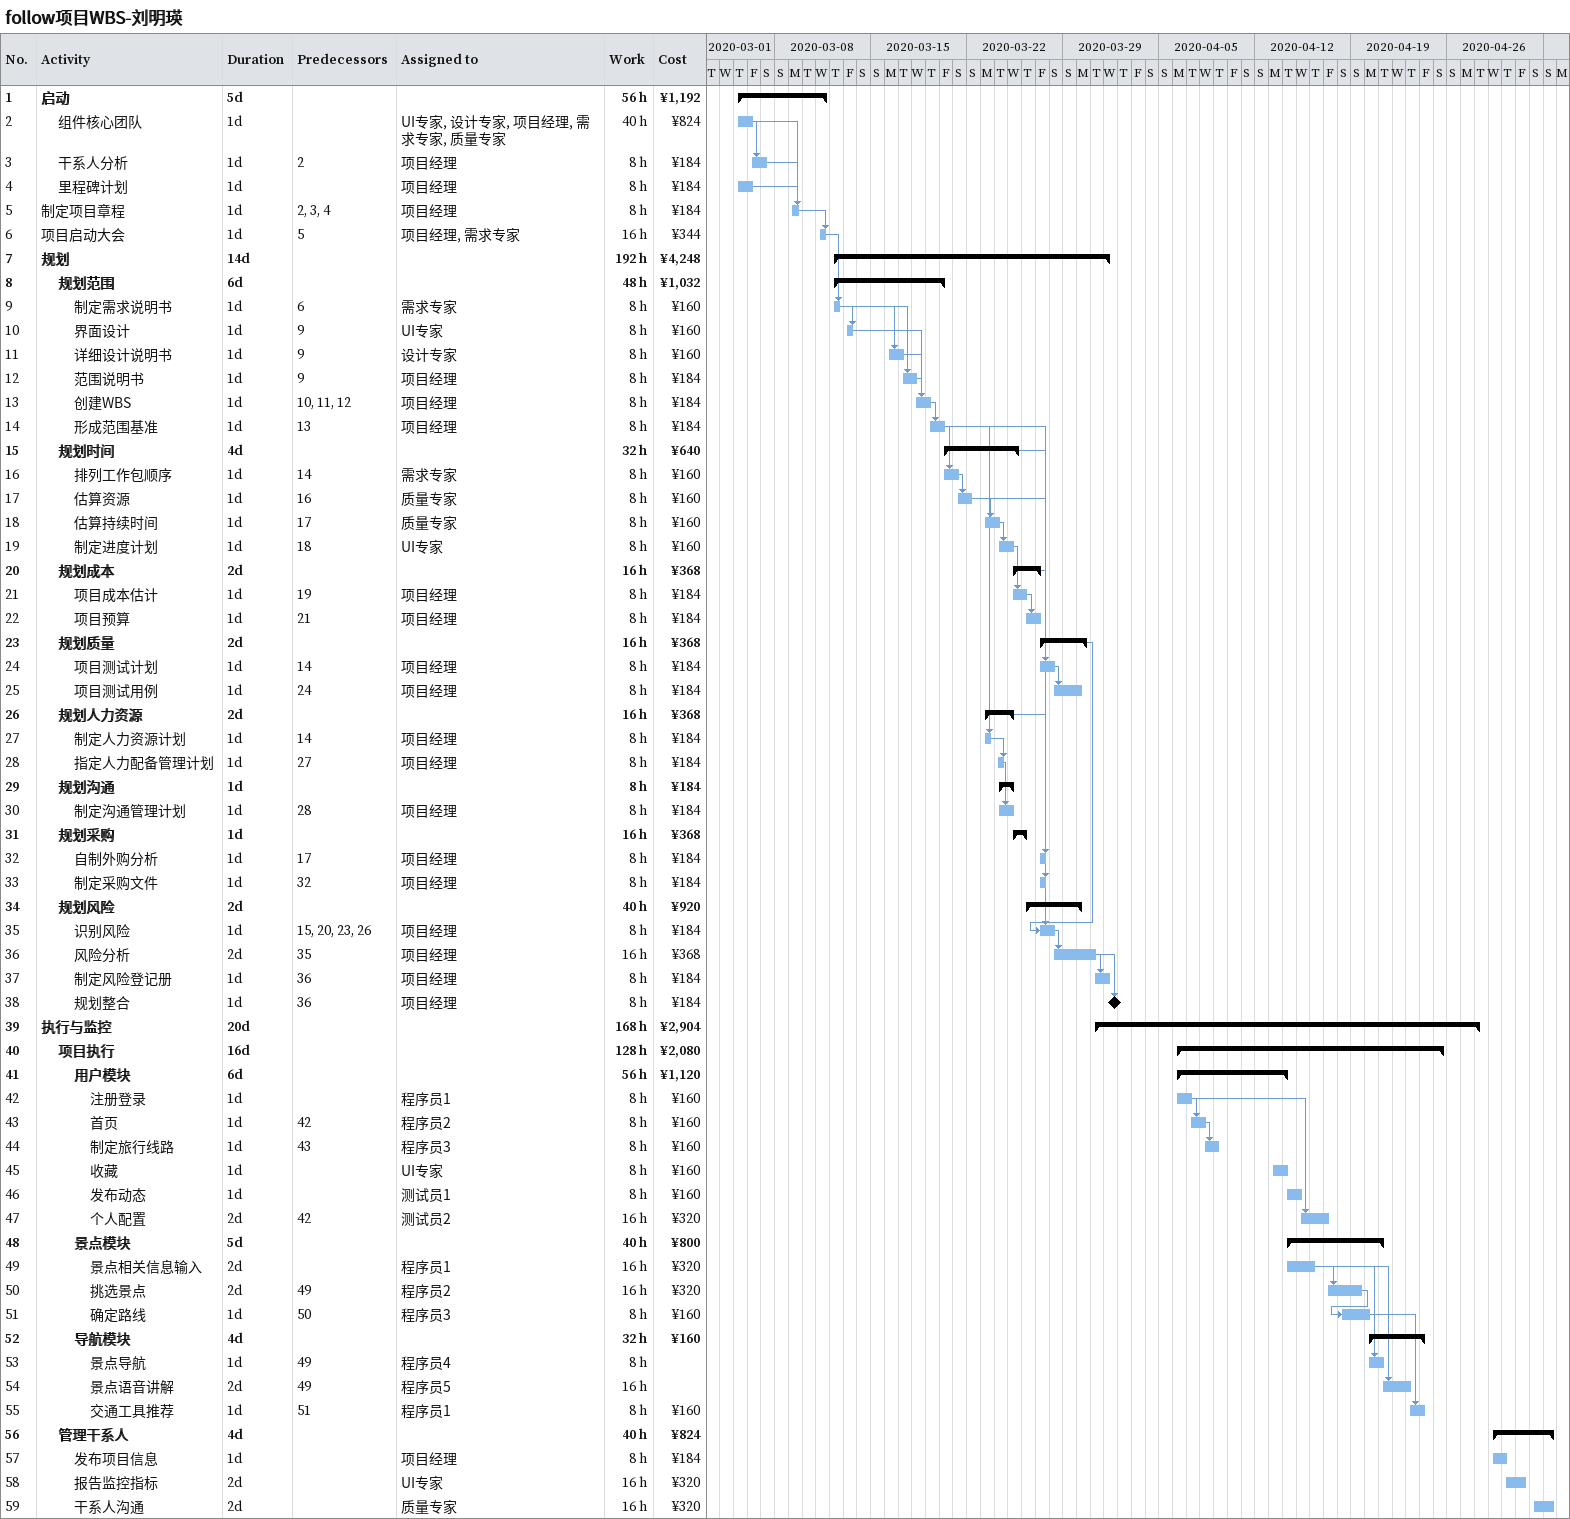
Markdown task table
follow项目WBS-刘明瑛

| ID | Level | Task | Duration | Start | Finish | Predecessors | Resources | Work (h) | Cost (¥) |
|---|---|---|---|---|---|---|---|---|---|
| 1 | 1 | **启动** | 5d | 2020-03-05 | 2020-03-11 |  |  | 56 | 1192 |
| 2 | 2 | 组件核心团队 | 1d | 2020-03-05 | 2020-03-06 |  | UI专家, 设计专家, 项目经理, 需求专家, 质量专家 | 40 | 824 |
| 3 | 2 | 干系人分析 | 1d | 2020-03-06 | 2020-03-07 | 2 | 项目经理 | 8 | 184 |
| 4 | 2 | 里程碑计划 | 1d | 2020-03-05 | 2020-03-06 |  | 项目经理 | 8 | 184 |
| 5 | 1 | 制定项目章程 | 1d | 2020-03-09 | 2020-03-09 | 2, 3, 4 | 项目经理 | 8 | 184 |
| 6 | 1 | 项目启动大会 | 1d | 2020-03-11 | 2020-03-11 | 5 | 项目经理, 需求专家 | 16 | 344 |
| 7 | 1 | **规划** | 14d | 2020-03-12 | 2020-04-01 |  |  | 192 | 4248 |
| 8 | 2 | **规划范围** | 6d | 2020-03-12 | 2020-03-20 |  |  | 48 | 1032 |
| 9 | 3 | 制定需求说明书 | 1d | 2020-03-12 | 2020-03-12 | 6 | 需求专家 | 8 | 160 |
| 10 | 3 | 界面设计 | 1d | 2020-03-13 | 2020-03-13 | 9 | UI专家 | 8 | 160 |
| 11 | 3 | 详细设计说明书 | 1d | 2020-03-16 | 2020-03-17 | 9 | 设计专家 | 8 | 160 |
| 12 | 3 | 范围说明书 | 1d | 2020-03-17 | 2020-03-18 | 9 | 项目经理 | 8 | 184 |
| 13 | 3 | 创建WBS | 1d | 2020-03-18 | 2020-03-19 | 10, 11, 12 | 项目经理 | 8 | 184 |
| 14 | 3 | 形成范围基准 | 1d | 2020-03-19 | 2020-03-20 | 13 | 项目经理 | 8 | 184 |
| 15 | 2 | **规划时间** | 4d | 2020-03-20 | 2020-03-25 |  |  | 32 | 640 |
| 16 | 3 | 排列工作包顺序 | 1d | 2020-03-20 | 2020-03-21 | 14 | 需求专家 | 8 | 160 |
| 17 | 3 | 估算资源 | 1d | 2020-03-21 | 2020-03-22 | 16 | 质量专家 | 8 | 160 |
| 18 | 3 | 估算持续时间 | 1d | 2020-03-23 | 2020-03-24 | 17 | 质量专家 | 8 | 160 |
| 19 | 3 | 制定进度计划 | 1d | 2020-03-24 | 2020-03-25 | 18 | UI专家 | 8 | 160 |
| 20 | 2 | **规划成本** | 2d | 2020-03-25 | 2020-03-27 |  |  | 16 | 368 |
| 21 | 3 | 项目成本估计 | 1d | 2020-03-25 | 2020-03-26 | 19 | 项目经理 | 8 | 184 |
| 22 | 3 | 项目预算 | 1d | 2020-03-26 | 2020-03-27 | 21 | 项目经理 | 8 | 184 |
| 23 | 2 | **规划质量** | 2d | 2020-03-27 | 2020-03-30 |  |  | 16 | 368 |
| 24 | 3 | 项目测试计划 | 1d | 2020-03-27 | 2020-03-28 | 14 | 项目经理 | 8 | 184 |
| 25 | 3 | 项目测试用例 | 1d | 2020-03-28 | 2020-03-30 | 24 | 项目经理 | 8 | 184 |
| 26 | 2 | **规划人力资源** | 2d | 2020-03-23 | 2020-03-25 |  |  | 16 | 368 |
| 27 | 3 | 制定人力资源计划 | 1d | 2020-03-23 | 2020-03-23 | 14 | 项目经理 | 8 | 184 |
| 28 | 3 | 指定人力配备管理计划 | 1d | 2020-03-24 | 2020-03-24 | 27 | 项目经理 | 8 | 184 |
| 29 | 2 | **规划沟通** | 1d | 2020-03-24 | 2020-03-25 |  |  | 8 | 184 |
| 30 | 3 | 制定沟通管理计划 | 1d | 2020-03-24 | 2020-03-25 | 28 | 项目经理 | 8 | 184 |
| 31 | 2 | **规划采购** | 1d | 2020-03-25 | 2020-03-26 |  |  | 16 | 368 |
| 32 | 3 | 自制外购分析 | 1d | 2020-03-27 | 2020-03-27 | 17 | 项目经理 | 8 | 184 |
| 33 | 3 | 制定采购文件 | 1d | 2020-03-27 | 2020-03-27 | 32 | 项目经理 | 8 | 184 |
| 34 | 2 | **规划风险** | 2d | 2020-03-26 | 2020-03-30 |  |  | 40 | 920 |
| 35 | 3 | 识别风险 | 1d | 2020-03-27 | 2020-03-28 | 15, 20, 23, 26 | 项目经理 | 8 | 184 |
| 36 | 3 | 风险分析 | 2d | 2020-03-28 | 2020-03-31 | 35 | 项目经理 | 16 | 368 |
| 37 | 3 | 制定风险登记册 | 1d | 2020-03-31 | 2020-04-01 | 36 | 项目经理 | 8 | 184 |
| 38 | 3 | 规划整合 | 1d | 2020-04-01 | 2020-04-01 | 36 | 项目经理 | 8 | 184 |
| 39 | 1 | **执行与监控** | 20d | 2020-03-31 | 2020-04-28 |  |  | 168 | 2904 |
| 40 | 2 | **项目执行** | 16d | 2020-04-06 | 2020-04-25 |  |  | 128 | 2080 |
| 41 | 3 | **用户模块** | 6d | 2020-04-06 | 2020-04-14 |  |  | 56 | 1120 |
| 42 | 4 | 注册登录 | 1d | 2020-04-06 | 2020-04-07 |  | 程序员1 | 8 | 160 |
| 43 | 4 | 首页 | 1d | 2020-04-07 | 2020-04-08 | 42 | 程序员2 | 8 | 160 |
| 44 | 4 | 制定旅行线路 | 1d | 2020-04-08 | 2020-04-09 | 43 | 程序员3 | 8 | 160 |
| 45 | 4 | 收藏 | 1d | 2020-04-13 | 2020-04-14 |  | UI专家 | 8 | 160 |
| 46 | 4 | 发布动态 | 1d | 2020-04-14 | 2020-04-15 |  | 测试员1 | 8 | 160 |
| 47 | 4 | 个人配置 | 2d | 2020-04-15 | 2020-04-17 | 42 | 测试员2 | 16 | 320 |
| 48 | 3 | **景点模块** | 5d | 2020-04-14 | 2020-04-21 |  |  | 40 | 800 |
| 49 | 4 | 景点相关信息输入 | 2d | 2020-04-14 | 2020-04-16 |  | 程序员1 | 16 | 320 |
| 50 | 4 | 挑选景点 | 2d | 2020-04-17 | 2020-04-19 | 49 | 程序员2 | 16 | 320 |
| 51 | 4 | 确定路线 | 1d | 2020-04-18 | 2020-04-20 | 50 | 程序员3 | 8 | 160 |
| 52 | 3 | **导航模块** | 4d | 2020-04-20 | 2020-04-24 |  |  | 32 | 160 |
| 53 | 4 | 景点导航 | 1d | 2020-04-20 | 2020-04-21 | 49 | 程序员4 | 8 |  |
| 54 | 4 | 景点语音讲解 | 2d | 2020-04-21 | 2020-04-23 | 49 | 程序员5 | 16 |  |
| 55 | 4 | 交通工具推荐 | 1d | 2020-04-23 | 2020-04-24 | 51 | 程序员1 | 8 | 160 |
| 56 | 2 | **管理干系人** | 4d | 2020-04-29 | 2020-05-03 |  |  | 40 | 824 |
| 57 | 3 | 发布项目信息 | 1d | 2020-04-29 | 2020-04-30 |  | 项目经理 | 8 | 184 |
| 58 | 3 | 报告监控指标 | 2d | 2020-04-30 | 2020-05-01 |  | UI专家 | 16 | 320 |
| 59 | 3 | 干系人沟通 | 2d | 2020-05-02 | 2020-05-03 |  | 质量专家 | 16 | 320 |
